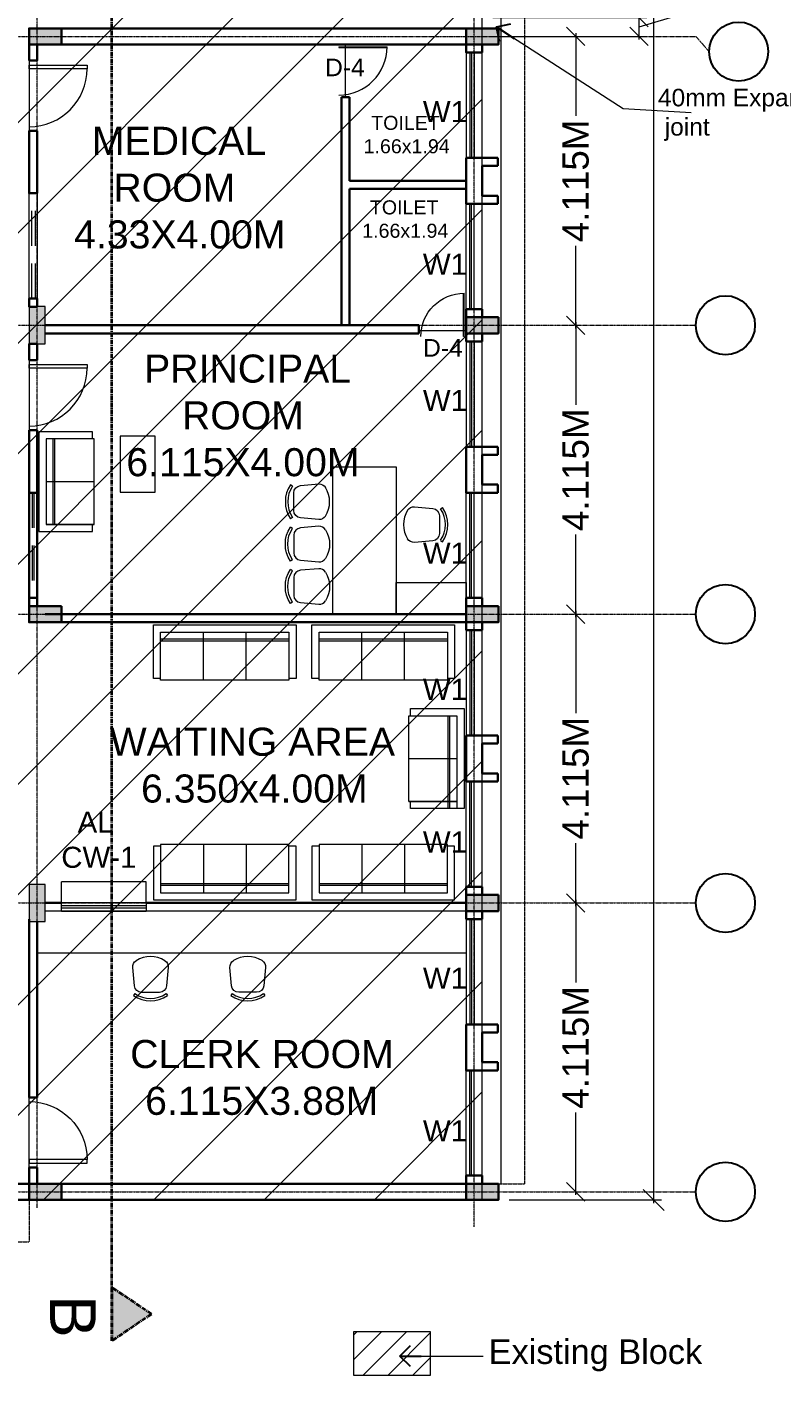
# Model space of a CAD drawing. Header units: metres. Extents: x 1545540 to 2027037, y 435419 to 693806.
# Drawn here: x 1640379 to 1651140, y 503356 to 522561 of the extents above; entities that cross this region are included whole.
import ezdxf

# ---------------------------------------------------------------- set-up
doc = ezdxf.new("R2010")
doc.units = ezdxf.units.M
doc.header["$LTSCALE"] = 1000
doc.header["$PDMODE"] = 35
doc.linetypes.add('CENTER', pattern=[2, 1.25, -0.25, 0.25, -0.25])
doc.linetypes.add('DASHED', pattern=[0.75, 0.5, -0.25])
doc.layers.get('Defpoints').update_dxf_attribs({"lineweight": 18})
for name, color, linetype, lineweight in [('- WALL', 7, 'Continuous', 30), ('Col-Hatch', 9, 'Continuous', 13), ('coloum hatch', 254, 'Continuous', 9), ('Column', 252, 'Continuous', 30), ('dimension', 6, 'Continuous', 13), ('Door', 54, 'Continuous', 13), ('elevation', 1, 'Continuous', 13), ('Furniture', 13, 'Continuous', 13), ('grid', 21, 'CENTER', 15), ('gride dimen', 3, 'Continuous', 13), ('Hatch', 8, 'Continuous', 13), ('Hidden', 1, 'DASHED', 18), ('Pool', 140, 'Continuous', 15), ('Section Line', 135, 'CENTER', 35), ('Text-1', 240, 'Continuous', 15), ('Text-Grid', 1, 'Continuous', 25), ('Ventilator', 6, 'DASHED', 18), ('Wall', 7, 'Continuous', 30), ('wall l', 7, 'Continuous', 20), ('Window', 150, 'Continuous', 15), ('Window-Wall', 7, 'Continuous', 18)]:
    doc.layers.add(name, color=color, linetype=linetype, lineweight=lineweight)
doc.layers.add('text', color=7, linetype='Continuous')
doc.styles.add('dim-stylus bt', font='arial.ttf')
doc.styles.add('L120', font='simplex.shx', dxfattribs={"height": 1})
doc.styles.add('style1', font='')
doc.styles.get('style1').set_extended_font_data('Century Gothic')
doc.dimstyles.new('1      100 (big)', dxfattribs={"dimscale": 75, "dimtxt": 5, "dimasz": 3.5, "dimexe": 1.5, "dimexo": 2, "dimgap": 1, "dimtad": 0, "dimdec": 3, "dimlfac": 0.001, "dimzin": 0, "dimdsep": 46, "dimtxsty": 'dim-stylus bt', "dimblk": 'OBLIQUE', "dimcen": 0, "dimdle": 0.6, "dimclrd": 256, "dimclre": 7, "dimclrt": 256, "dimadec": 0, "dimazin": 0, "dimtfac": 0.7, "dimtdec": 3, "dimtofl": 0, "dimtmove": 1, "dimatfit": 3, "dimldrblk": 'OPEN90', "dimfxl": 0, "dimtolj": 1, "dimtzin": 0, "dimlwd": 15, "dimlwe": 15, "dimarcsym": 0})

# ---------------------------------------------------------------- blocks, each defined once
blk = doc.blocks.new('chair1')
for p, q in [((527, 224), (556, 243)), ((527, -224), (556, -243))]:
    blk.add_line(p, q)
blk.add_lwpolyline([(58, 204, -0.283804), (155, 253), (416, 230, -0.389031), (510, 127), (510, -127, -0.389031), (416, -230), (155, -253, -0.283804), (58, -204)], format="xyb")
for centre, radius, start, end in [((390, 0), 390, 148.3892, 211.6108), ((201, 0), 396, 325.6197, 34.3803), ((201, 0), 430, 325.6197, 34.3803)]:
    blk.add_arc(centre, radius, start, end)
blk = doc.blocks.new('t1')
at = {"layer": 'Furniture', "ltscale": 10000}
for points in [[(697340, 159031), (698240, 159031), (698240, 161131), (697340, 161131)], [(696340, 159481), (696340, 159031), (697340, 159031), (697340, 159481)]]:
    blk.add_lwpolyline(points, close=True, dxfattribs=at)
at = {"layer": 'Furniture', "ltscale": 10000, "xscale": -1, "rotation": 180}
blk.add_blockref('chair1', (698287, 160632), dxfattribs=at)
at = {"layer": 'Furniture', "ltscale": 10000, "xscale": -1}
blk.add_blockref('chair1', (697233, 160306), dxfattribs=at)
at = {"layer": 'Furniture', "ltscale": 10000}
for p in [(698287, 160029), (698287, 159425)]:
    blk.add_blockref('chair1', p, dxfattribs=at)
blk = doc.blocks.new('sofa1')
at = {"layer": 'Furniture'}
for p, q in [((1016, 0), (-1016, 0)), ((-1016, 0), (-1016, -762)), ((-914.4, -101.6), (-914.4, -787.4)), ((914.4, -101.6), (-914.4, -101.6)), ((-304.8, -787.4), (-304.8, -101.6)), ((304.8, -787.4), (304.8, -101.6)), ((914.4, -787.4), (914.4, -101.6)), ((1016, -762), (1016, 0)), ((-914.4, -203.2), (914.4, -203.2)), ((-914.4, -228.6), (914.4, -228.6)), ((-1016, -762), (-914.4, -762)), ((914.4, -762), (1016, -762)), ((-914.4, -787.4), (914.4, -787.4))]:
    blk.add_line(p, q, dxfattribs=at)
blk = doc.blocks.new('sde')
at = {"layer": 'Furniture', "ltscale": 10000}
for p, q in [((4179.177, 1070.741), (4178.415, 1070.741)), ((4178.415, 1070.741), (4178.415, 1069.318)), ((4179.177, 1070.639), (4179.177, 1070.741)), ((4178.517, 1070.639), (4178.517, 1069.318)), ((4179.203, 1070.639), (4178.517, 1070.639)), ((4178.618, 1069.318), (4178.618, 1070.639)), ((4178.644, 1069.318), (4178.644, 1070.639)), ((4179.203, 1069.42), (4179.203, 1070.639)), ((4179.203, 1070.03), (4178.517, 1070.03)), ((4179.203, 1069.42), (4178.517, 1069.42)), ((4178.517, 1069.42), (4179.203, 1069.42)), ((4179.177, 1069.318), (4179.177, 1069.42)), ((4178.415, 1069.318), (4179.177, 1069.318))]:
    blk.add_line(p, q, dxfattribs=at)
blk = doc.blocks.new('_Oblique')
at = {"color": 0, "linetype": 'ByBlock', "lineweight": -2}
blk.add_line((-0.5, -0.5), (0.5, 0.5), dxfattribs=at)
blk = doc.blocks.new('*D232')
at = {"layer": 'Defpoints', "color": 0, "ltscale": 50, "transparency": 16777216}
for p in [(1648199, 510081), (1648199, 510081), (1648199, 505966)]:
    blk.add_point(p, dxfattribs=at)
at = {"layer": 'gride dimen', "lineweight": 15, "ltscale": 50, "transparency": 16777216}
for p, q in [((1648199, 510126), (1648199, 508949)), ((1648199, 505921), (1648199, 507098))]:
    blk.add_line(p, q, dxfattribs=at)
at = {"layer": 'gride dimen', "color": 7, "lineweight": 15, "ltscale": 50, "transparency": 16777216}
for p, q in [((1648049, 510081), (1648086, 510081)), ((1648049, 505966), (1648086, 505966))]:
    blk.add_line(p, q, dxfattribs=at)
at = {"layer": 'gride dimen', "lineweight": 15, "ltscale": 50, "transparency": 16777216, "xscale": 262.5, "yscale": 262.5, "zscale": 262.5}
for p, rotation in [((1648199, 510081), 90), ((1648199, 505966), 270)]:
    blk.add_blockref('_Oblique', p, dxfattribs=dict(at, rotation=rotation))
at = {"layer": 'gride dimen', "ltscale": 50, "transparency": 16777216, "insert": (1648199, 508023), "char_height": 375, "attachment_point": 5, "rotation": 90, "style": 'dim-stylus bt'}
blk.add_mtext('\\A1;4.115M', dxfattribs=at)
blk = doc.blocks.new('_Open90')
at = {"color": 0, "linetype": 'ByBlock', "lineweight": -2}
for p, q in [((0, 0), (-1, 0)), ((-0.5, 0.5), (0, 0)), ((0, 0), (-0.5, -0.5))]:
    blk.add_line(p, q, dxfattribs=at)
blk = doc.blocks.new('*D233')
at = {"layer": 'Defpoints', "color": 0, "ltscale": 50, "transparency": 16777216}
for p in [(1648199, 514196), (1648199, 514196), (1648199, 510081)]:
    blk.add_point(p, dxfattribs=at)
at = {"layer": 'gride dimen', "color": 7, "lineweight": 15, "ltscale": 50, "transparency": 16777216}
for p, q in [((1648049, 514196), (1648086, 514196)), ((1648049, 510081), (1648086, 510081))]:
    blk.add_line(p, q, dxfattribs=at)
at = {"layer": 'gride dimen', "lineweight": 15, "ltscale": 50, "transparency": 16777216}
for p, q in [((1648199, 514241), (1648199, 512783)), ((1648199, 510036), (1648199, 510932))]:
    blk.add_line(p, q, dxfattribs=at)
at = {"layer": 'gride dimen', "lineweight": 15, "ltscale": 50, "transparency": 16777216, "xscale": 262.5, "yscale": 262.5, "zscale": 262.5}
for p, rotation in [((1648199, 514196), 90), ((1648199, 510081), 270)]:
    blk.add_blockref('_Oblique', p, dxfattribs=dict(at, rotation=rotation))
at = {"layer": 'gride dimen', "ltscale": 50, "transparency": 16777216, "insert": (1648199, 511858), "char_height": 375, "attachment_point": 5, "rotation": 90, "style": 'dim-stylus bt'}
blk.add_mtext('\\A1;4.115M', dxfattribs=at)
blk = doc.blocks.new('*D234')
at = {"layer": 'Defpoints', "color": 0, "ltscale": 50, "transparency": 16777216}
for p in [(1648199, 518311), (1648199, 518311), (1648199, 514196)]:
    blk.add_point(p, dxfattribs=at)
at = {"layer": 'gride dimen', "lineweight": 15, "ltscale": 50, "transparency": 16777216}
for p, q in [((1648199, 518356), (1648199, 517179)), ((1648199, 514151), (1648199, 515328))]:
    blk.add_line(p, q, dxfattribs=at)
at = {"layer": 'gride dimen', "color": 7, "lineweight": 15, "ltscale": 50, "transparency": 16777216}
for p, q in [((1648049, 518311), (1648086, 518311)), ((1648049, 514196), (1648086, 514196))]:
    blk.add_line(p, q, dxfattribs=at)
at = {"layer": 'gride dimen', "lineweight": 15, "ltscale": 50, "transparency": 16777216, "xscale": 262.5, "yscale": 262.5, "zscale": 262.5}
for p, rotation in [((1648199, 518311), 90), ((1648199, 514196), 270)]:
    blk.add_blockref('_Oblique', p, dxfattribs=dict(at, rotation=rotation))
at = {"layer": 'gride dimen', "ltscale": 50, "transparency": 16777216, "insert": (1648199, 516253), "char_height": 375, "attachment_point": 5, "rotation": 90, "style": 'dim-stylus bt'}
blk.add_mtext('\\A1;4.115M', dxfattribs=at)
blk = doc.blocks.new('*D235')
at = {"layer": 'Defpoints', "color": 0, "ltscale": 50, "transparency": 16777216}
for p in [(1648199, 522426), (1648199, 522426), (1648199, 518311)]:
    blk.add_point(p, dxfattribs=at)
at = {"layer": 'gride dimen', "color": 7, "lineweight": 15, "ltscale": 50, "transparency": 16777216}
for p, q in [((1648049, 522426), (1648086, 522426)), ((1648049, 518311), (1648086, 518311))]:
    blk.add_line(p, q, dxfattribs=at)
at = {"layer": 'gride dimen', "lineweight": 15, "ltscale": 50, "transparency": 16777216}
for p, q in [((1648199, 522471), (1648199, 521294)), ((1648199, 518266), (1648199, 519443))]:
    blk.add_line(p, q, dxfattribs=at)
at = {"layer": 'gride dimen', "lineweight": 15, "ltscale": 50, "transparency": 16777216, "xscale": 262.5, "yscale": 262.5, "zscale": 262.5}
for p, rotation in [((1648199, 522426), 90), ((1648199, 518311), 270)]:
    blk.add_blockref('_Oblique', p, dxfattribs=dict(at, rotation=rotation))
at = {"layer": 'gride dimen', "ltscale": 50, "transparency": 16777216, "insert": (1648199, 520368), "char_height": 375, "attachment_point": 5, "rotation": 90, "style": 'dim-stylus bt'}
blk.add_mtext('\\A1;4.115M', dxfattribs=at)
blk = doc.blocks.new('*D248')
at = {"layer": 'Defpoints', "color": 0, "ltscale": 50, "transparency": 16777216}
for p in [(1646869, 522696), (1649102, 522696), (1646869, 522426)]:
    blk.add_point(p, dxfattribs=at)
at = {"layer": 'gride dimen', "lineweight": 15, "ltscale": 50, "transparency": 16777216}
for p, q in [((1649102, 522561), (1649902, 522801)), ((1649902, 522801), (1649902, 522951)), ((1649102, 522381), (1649102, 522741))]:
    blk.add_line(p, q, dxfattribs=at)
at = {"layer": 'gride dimen', "color": 7, "lineweight": 15, "ltscale": 50, "transparency": 16777216}
for p, q in [((1647019, 522696), (1649215, 522696)), ((1647019, 522426), (1649215, 522426))]:
    blk.add_line(p, q, dxfattribs=at)
at = {"layer": 'gride dimen', "lineweight": 15, "ltscale": 50, "transparency": 16777216, "xscale": 262.5, "yscale": 262.5, "zscale": 262.5}
for p, rotation in [((1649102, 522696), 90), ((1649102, 522426), 270)]:
    blk.add_blockref('_Oblique', p, dxfattribs=dict(at, rotation=rotation))
at = {"layer": 'gride dimen', "ltscale": 50, "transparency": 16777216, "insert": (1649902, 523869), "char_height": 375, "attachment_point": 5, "rotation": 90, "style": 'dim-stylus bt'}
blk.add_mtext('\\A1;0.270M', dxfattribs=at)
blk = doc.blocks.new('CC')
at = {"layer": 'Col-Hatch', "ltscale": 0.05}
blk.add_hatch(color=256, dxfattribs=at).paths.add_polyline_path([(4078.606, 341.328), (4078.606, 341.098), (4079.066, 341.098), (4079.066, 341.328)])
at = {"layer": 'Column'}
blk.add_lwpolyline([(4078.606, 341.328), (4079.066, 341.328), (4079.066, 341.098), (4078.606, 341.098)], close=True, dxfattribs=at)
blk = doc.blocks.new('*D224')
at = {"layer": 'Defpoints', "color": 0, "ltscale": 50, "transparency": 16777216}
for p in [(1647099, 573721), (1649312, 573721), (1647099, 505851)]:
    blk.add_point(p, dxfattribs=at)
at = {"layer": 'dimension', "color": 7, "lineweight": 15, "ltscale": 50, "transparency": 16777216}
for p, q in [((1647249, 573721), (1649424, 573721)), ((1647249, 505851), (1649424, 505851))]:
    blk.add_line(p, q, dxfattribs=at)
at = {"layer": 'dimension', "lineweight": 15, "ltscale": 50, "transparency": 16777216}
for p, q in [((1649312, 573766), (1649312, 541049)), ((1649312, 505806), (1649312, 538523))]:
    blk.add_line(p, q, dxfattribs=at)
at = {"layer": 'dimension', "lineweight": 15, "ltscale": 50, "transparency": 16777216, "xscale": 300, "yscale": 300, "zscale": 300}
for p, rotation in [((1649312, 573721), 90), ((1649312, 505851), 270)]:
    blk.add_blockref('_Oblique', p, dxfattribs=dict(at, rotation=rotation))
at = {"layer": 'dimension', "ltscale": 50, "transparency": 16777216, "insert": (1649312, 539786), "char_height": 450, "attachment_point": 5, "rotation": 90, "style": 'dim-stylus bt'}
blk.add_mtext('\\A1;67.870M', dxfattribs=at)
blk = doc.blocks.new('DFG')
at = {"layer": 'Col-Hatch', "ltscale": 0.05}
blk.add_hatch(color=256, dxfattribs=at).paths.add_polyline_path([(3557.561, -332.074), (3557.561, -332.304), (3557.031, -332.304), (3557.031, -332.074)])
blk.add_lwpolyline([(3557.561, -332.074), (3557.561, -332.304), (3557.031, -332.304), (3557.031, -332.074), (3557.561, -332.074)], dxfattribs=at)
blk = doc.blocks.new('gd')
at = {"layer": 'Door', "ltscale": 0.05}
blk.add_line((526.222, -408.628), (526.222, -407.428), dxfattribs=at)
blk.add_lwpolyline([(526.222, -408.551), (525.231, -408.551), (525.231, -408.491), (526.222, -408.491), (526.222, -408.551)], dxfattribs=at)
blk.add_arc((526.222, -408.491), 0.992, 90, 180, dxfattribs=at)
blk = doc.blocks.new('RH 1200')
for p, q in [((21, 0), (21, 43.3)), ((21.7, 0), (21.7, 43.3)), ((21.7, 0), (21, 0))]:
    blk.add_line(p, q)
at = {"extrusion": (0, 0, -1)}
blk.add_ellipse((21.7, 0), major_axis=(-30.6, 30.6), ratio=1, start_param=5.497787, end_param=7.068583, dxfattribs=at)
blk = doc.blocks.new('DRF')
at = {"layer": 'Door', "ltscale": 20}
blk.add_line((620.912, -398.163), (620.912, -397.263), dxfattribs=at)
at = {"layer": 'Door', "ltscale": 20, "xscale": 0.0190499999955591, "yscale": 0.0190499999955591, "zscale": 0.0190499999955591, "rotation": 90}
blk.add_blockref('RH 1200', (621.027, -397.713), dxfattribs=at)
blk = doc.blocks.new('s2')
at = {"layer": 'Furniture'}
for p, q in [((703952, 162350), (703190, 162350)), ((703190, 162350), (703190, 162248)), ((703952, 160927), (703952, 162350)), ((703165, 162248), (703850, 162248)), ((703165, 162248), (703165, 161029)), ((703850, 162248), (703165, 162248)), ((703723, 162248), (703723, 161029)), ((703749, 162248), (703749, 161029)), ((703850, 161029), (703850, 162248)), ((703165, 161639), (703850, 161639)), ((703165, 161029), (703850, 161029)), ((703190, 161029), (703190, 160927)), ((703190, 160927), (703952, 160927))]:
    blk.add_line(p, q, dxfattribs=at)

msp = doc.modelspace()

# ---------------------------------------------------------------- hatches: boundary and pattern name
at = {"layer": 'Hatch', "ltscale": 0.05}
h = msp.add_hatch(dxfattribs=at)
h.set_pattern_fill('ANSI31', color=256, scale=350, style=0)
h.set_pattern_definition([(45, (223261.5, -345748), (-785.7724, 785.7724), [])])
h.paths.add_polyline_path([(1630598.7281, 543155.9931), (1635688.728, 543155.9931), (1635688.728, 535155.9932), (1630598.7281, 535155.9932), (1630598.7281, 509965.9937), (1636828.728, 509965.9937), (1636828.728, 505850.9938), (1646868.7278, 505850.9938), (1646868.7278, 563960.9927), (1642904, 563960.9927), (1642904.2274, 564010), (1642904.2274, 566660.9926), (1644448.7279, 566660.9926), (1644448.7279, 573120.9925), (1640408.7279, 573120.9925), (1640408.728, 569020.9926), (1637058.728, 569020.9925), (1637058.728, 573120.9925), (1633018.7281, 573120.9925), (1633018.7281, 566660.9926), (1634563.2281, 566660.9926), (1634563.2281, 563960.9927), (1630598.7281, 563960.9927)])
h = msp.add_hatch(dxfattribs=at)
h.set_pattern_fill('ANSI31', color=256, scale=2000.000126, style=0)
h.set_pattern_definition([(45, (-17277467.6, -189008.77), (-176.7767064, 176.7767064), [])])
h.paths.add_polyline_path([(1646130.0035, 503355.5773), (1646130.0035, 503970.9938), (1645033.2278, 503970.9938), (1645033.2278, 503355.5773)])
at = {"layer": 'Section Line', "ltscale": 0.05}
msp.add_hatch(color=256, dxfattribs=at).paths.add_polyline_path([(1642153.2972, 504223.5573), (1641588.2793, 504605.5012), (1641588.2793, 503841.6133)])

# ---------------------------------------------------------------- linework, layer by layer
at = {"layer": '- WALL', "ltscale": 0.05}
for p, q in [((1640638.7279, 522540.9935), (1646638.7278, 522540.9935)), ((1640638.7279, 522310.9935), (1646638.7278, 522310.9935)), ((1644977.7278, 520368.5173), (1646638.7278, 520368.5173)), ((1644977.7278, 520253.4697), (1646638.7278, 520253.4697)), ((1640408.7279, 516815.9936), (1640523.7279, 516815.9936)), ((1640408.7279, 515925.9936), (1640408.7279, 514425.9936)), ((1640523.7279, 515925.9936), (1640523.7279, 514425.9936)), ((1646638.7278, 506080.9938), (1640638.7279, 506080.9938)), ((1646868.7278, 506195.9938), (1646868.7278, 506080.9938)), ((1646638.7278, 505850.9938), (1640638.7279, 505850.9938))]:
    msp.add_line(p, q, dxfattribs=at)
at = {"layer": '- WALL'}
for p, q in [((1644862.7278, 518310.9935), (1644862.7278, 521558.5414)), ((1644977.7278, 520368.5173), (1644977.7278, 521558.5414)), ((1646638.7278, 520040.9935), (1646638.7278, 520695.9935)), ((1647088.7278, 520695.9935), (1646638.7278, 520695.9935)), ((1647088.7278, 520580.9935), (1647088.7278, 520695.9935)), ((1646868.7278, 520155.9935), (1646868.7278, 520580.9935)), ((1647088.7278, 520580.9935), (1646868.7278, 520580.9935)), ((1644977.7278, 518310.9935), (1644977.7278, 520253.4697)), ((1646868.7278, 520155.9935), (1647088.7278, 520155.9935)), ((1647088.7278, 520040.9935), (1647088.7278, 520155.9935)), ((1646638.7278, 520040.9935), (1647088.7278, 520040.9935)), ((1640408.7279, 515925.9936), (1640408.7279, 516815.9936)), ((1646638.7278, 515925.9936), (1646638.7278, 516580.9936)), ((1647088.7278, 516580.9936), (1646638.7278, 516580.9936)), ((1646868.7278, 516040.9936), (1646868.7278, 516465.9936)), ((1647088.7278, 516465.9936), (1646868.7278, 516465.9936)), ((1647088.7278, 516465.9936), (1647088.7278, 516580.9936)), ((1646638.7278, 515925.9936), (1647088.7278, 515925.9936)), ((1646868.7278, 516040.9936), (1647088.7278, 516040.9936)), ((1647088.7278, 515925.9936), (1647088.7278, 516040.9936)), ((1640868.7279, 514310.9936), (1640638.7279, 514310.9936)), ((1640868.7279, 514195.9936), (1640638.7279, 514195.9936)), ((1646638.7278, 514195.9936), (1640868.7279, 514195.9936)), ((1646638.7278, 514080.9936), (1640868.7279, 514080.9936)), ((1646638.7278, 514080.9936), (1646638.7278, 513965.9936)), ((1646638.7278, 513965.9936), (1646868.7278, 513965.9936)), ((1646868.7278, 514080.9936), (1646868.7278, 513965.9936)), ((1646638.7278, 512465.9936), (1646638.7278, 511810.9937)), ((1646638.7278, 512465.9936), (1647088.7278, 512465.9936)), ((1647088.7278, 512350.9937), (1647088.7278, 512465.9936)), ((1646868.7278, 512350.9937), (1646868.7278, 511925.9937)), ((1646868.7278, 512350.9937), (1647088.7278, 512350.9937)), ((1647088.7278, 511925.9937), (1646868.7278, 511925.9937)), ((1647088.7278, 511810.9937), (1647088.7278, 511925.9937)), ((1647088.7278, 511810.9937), (1646638.7278, 511810.9937)), ((1646638.7278, 510310.9937), (1646638.7278, 510195.9937)), ((1646868.7278, 510310.9937), (1646638.7278, 510310.9937)), ((1646868.7278, 510310.9937), (1646868.7278, 510195.9937)), ((1640868.7279, 510080.9937), (1640638.7279, 510080.9937)), ((1646638.7278, 510080.9937), (1642078.7279, 510080.9937)), ((1646638.7278, 509850.9937), (1646638.7278, 509965.9937)), ((1646868.7278, 509850.9937), (1646868.7278, 509965.9937)), ((1640408.7279, 507310.9938), (1640408.7279, 509850.9937)), ((1640523.7279, 509815.9937), (1640523.7279, 507310.9938)), ((1646868.7278, 509850.9937), (1646638.7278, 509850.9937)), ((1646638.7278, 507695.9937), (1646638.7278, 508350.9937)), ((1647088.7278, 508350.9937), (1646638.7278, 508350.9937)), ((1646868.7278, 507810.9937), (1646868.7278, 508235.9937)), ((1647088.7278, 508235.9937), (1646868.7278, 508235.9937)), ((1647088.7278, 508350.9937), (1647088.7278, 508235.9937)), ((1646868.7278, 507810.9937), (1647088.7278, 507810.9937)), ((1647088.7278, 507810.9937), (1647088.7278, 507695.9937)), ((1646638.7278, 507695.9937), (1647088.7278, 507695.9937)), ((1640523.7279, 507310.9938), (1640408.7279, 507310.9938)), ((1640408.7279, 506080.9938), (1640408.7279, 505850.9938)), ((1640408.7279, 506080.9938), (1640638.7279, 506080.9938)), ((1646638.7278, 506080.9938), (1646638.7278, 506195.9938)), ((1646638.7278, 506195.9938), (1646868.7278, 506195.9938)), ((1640408.7279, 505850.9938), (1640638.7279, 505850.9938))]:
    msp.add_line(p, q, dxfattribs=at)
for points in [[(1646868.7278, 522195.9935), (1646638.7278, 522195.9935), (1646638.7278, 522310.9935), (1646868.7278, 522310.9935)], [(1640523.7279, 520190.9935), (1640408.7279, 520190.9935), (1640408.7279, 521080.9935), (1640523.7279, 521080.9935)], [(1646868.7278, 518540.9935), (1646638.7278, 518540.9935), (1646638.7278, 518425.9935), (1646868.7278, 518425.9935)], [(1646868.7278, 518080.9935), (1646638.7278, 518080.9935), (1646638.7278, 518195.9935), (1646868.7278, 518195.9935)], [(1646868.7278, 514425.9936), (1646638.7278, 514425.9936), (1646638.7278, 514310.9936), (1646868.7278, 514310.9936)], [(1640408.7279, 506080.9938), (1640523.7279, 506080.9938), (1640523.7279, 506310.9938), (1640408.7279, 506310.9938)], [(1640178.7279, 506080.9938), (1640408.7279, 506080.9938), (1640408.7279, 505850.9938), (1640178.7279, 505850.9938)]]:
    msp.add_lwpolyline(points, close=True, dxfattribs=at)
at = {"layer": '- WALL', "ltscale": 0.05}
msp.add_lwpolyline([(1640523.7279, 514425.9936), (1640408.7279, 514425.9936), (1640408.7279, 514310.9936), (1640523.5705, 514310.9936)], close=True, dxfattribs=at)
at = {"layer": 'Furniture', "ltscale": 10000}
msp.add_line((1646638.7278, 509365.9937), (1640523.7279, 509365.9937), dxfattribs=at)
msp.add_lwpolyline([(1641707.7051, 516733.5644), (1641707.7051, 515933.5644), (1642207.7051, 515933.5644), (1642207.7051, 516733.5644)], close=True, dxfattribs=at)
at = {"layer": 'grid', "ltscale": 0.01}
for p, q in [((1640523.7279, 505737.7037), (1640523.7279, 576580.0684)), ((1646753.7278, 505467.7037), (1646753.7278, 576580.0684)), ((1628265.682, 522425.9935), (1649912.3508, 522425.9935)), ((1649912.3508, 522425.9935), (1650100.7162, 522210.2947)), ((1628265.682, 518310.9935), (1649912.3508, 518310.9935)), ((1628265.682, 514195.9936), (1649912.3508, 514195.9936)), ((1628265.682, 510080.9937), (1649912.3508, 510080.9937)), ((1628265.682, 505965.9938), (1649912.3508, 505965.9938))]:
    msp.add_line(p, q, dxfattribs=at)
at = {"layer": 'Hatch', "ltscale": 0.05}
msp.add_lwpolyline([(1630598.7281, 543155.9931), (1635688.728, 543155.9931), (1635688.728, 535155.9932), (1630598.7281, 535155.9932), (1630598.7281, 509965.9937), (1636828.728, 509965.9937), (1636828.728, 505850.9938), (1646868.7278, 505850.9938), (1646868.7278, 563960.9927), (1642904, 563960.9927), (1642904.2274, 564010), (1642904.2274, 566660.9926), (1644448.7279, 566660.9926), (1644448.7279, 573120.9925), (1640408.7279, 573120.9925), (1640408.728, 569020.9926), (1637058.728, 569020.9926), (1637058.728, 573120.9925), (1633018.7281, 573120.9925), (1633018.7281, 566660.9926), (1634563.2281, 566660.9926), (1634563.2281, 563960.9927), (1630598.7281, 563960.9927), (1630598.7281, 543155.9931)], dxfattribs=at)
msp.add_lwpolyline([(1646130.0035, 503970.9938), (1645033.2278, 503970.9938), (1645033.2278, 503355.5773), (1646130.0035, 503355.5773)], close=True, dxfattribs=at)
at = {"layer": 'Hidden', "color": 1, "ltscale": 0.005}
for p, q in [((1647468.7278, 563730.9927), (1647468.7278, 506080.9938)), ((1647098.7278, 506080.9938), (1647468.7278, 506080.9938)), ((1640408.7279, 505850.9938), (1640408.7279, 505250.9938)), ((1634378.728, 505250.9938), (1640408.7279, 505250.9938))]:
    msp.add_line(p, q, dxfattribs=at)
at = {"layer": 'Pool', "ltscale": 0.05}
for p, q in [((1640868.7279, 510080.9937), (1640868.7279, 510380.9937)), ((1642078.7279, 510380.9937), (1640868.7279, 510380.9937)), ((1642078.7279, 510080.9937), (1642078.7279, 510380.9937))]:
    msp.add_line(p, q, dxfattribs=at)
at = {"layer": 'Section Line', "ltscale": 0.05}
for p, q in [((1641588.2793, 503841.6133), (1641588.2793, 578122.03)), ((1642153.2972, 504223.5573), (1641588.2793, 504605.5012)), ((1641588.2793, 504605.5012), (1641588.2793, 503841.6133)), ((1642153.2972, 504223.5573), (1641588.2793, 503841.6133))]:
    msp.add_line(p, q, dxfattribs=at)
at = {"layer": 'Text-Grid'}
for centre in [(1650521.728, 522210.2947), (1650333.3626, 518310.9935), (1650333.3626, 514195.9936), (1650333.3626, 510080.9937), (1650333.3626, 505965.9938)]:
    msp.add_circle(centre, 421.0118, dxfattribs=at)
at = {"layer": 'Ventilator'}
for p, q in [((1640448.7279, 518690.9935), (1640448.7279, 520190.9935)), ((1640498.7279, 518690.9935), (1640498.7279, 520190.9935)), ((1640452.6631, 515925.9936), (1640452.6631, 514425.9936)), ((1640475.2104, 515925.9936), (1640475.2104, 514425.9936))]:
    msp.add_line(p, q, dxfattribs=at)
at = {"layer": 'Wall', "ltscale": 0.05}
for p, q in [((1644862.7278, 521558.5414), (1644977.7278, 521558.5414)), ((1640523.7279, 518690.9935), (1640408.7279, 518690.9935)), ((1645963.7278, 518310.9935), (1640638.7279, 518310.9935)), ((1645963.7278, 518195.9935), (1640638.7279, 518195.9935)), ((1645963.7278, 518310.9935), (1645963.7278, 518195.9935)), ((1640523.7279, 516815.9936), (1640523.7279, 515925.9936)), ((1640408.7279, 515925.9936), (1640523.7279, 515925.9936))]:
    msp.add_line(p, q, dxfattribs=at)
at = {"layer": 'Wall'}
msp.add_line((1640523.7279, 520190.9935), (1640408.7279, 520190.9935), dxfattribs=at)
at = {"layer": 'Wall', "ltscale": 0.05}
for points in [[(1640408.7279, 522080.9935), (1640523.7279, 522080.9935), (1640523.7279, 522310.9935), (1640408.7279, 522310.9935)], [(1640523.7279, 518690.9935), (1640408.7279, 518690.9935), (1640408.7279, 518575.9935), (1640523.7279, 518575.9935)], [(1640408.7279, 517815.9935), (1640523.7279, 517815.9935), (1640523.7279, 518045.9935), (1640408.7279, 518045.9935)]]:
    msp.add_lwpolyline(points, close=True, dxfattribs=at)
at = {"layer": 'wall l', "ltscale": 0.05}
msp.add_lwpolyline([(1640523.7279, 514425.9936), (1640408.7279, 514425.9936), (1640408.7279, 514310.9936), (1640523.7279, 514310.9936)], close=True, dxfattribs=at)
at = {"layer": 'Window', "ltscale": 0.05}
for p, q in [((1646691.7657, 522195.9935), (1646691.7657, 520695.9935)), ((1646714.3129, 522195.9935), (1646714.3129, 520695.9935)), ((1646691.7657, 518540.9935), (1646691.7657, 520040.9935)), ((1646714.3129, 518540.9935), (1646714.3129, 520040.9935)), ((1646691.7657, 518080.9935), (1646691.7657, 516580.9936)), ((1646714.3129, 518080.9935), (1646714.3129, 516580.9936)), ((1646691.7657, 514425.9936), (1646691.7657, 515925.9936)), ((1646714.3129, 514425.9936), (1646714.3129, 515925.9936)), ((1646691.7657, 513965.9936), (1646691.7657, 512465.9936)), ((1646714.3129, 513965.9936), (1646714.3129, 512465.9936)), ((1646691.7657, 510310.9937), (1646691.7657, 511810.9937)), ((1646714.3129, 510310.9937), (1646714.3129, 511810.9937)), ((1642078.7279, 510039.0749), (1640868.7279, 510039.0749)), ((1642078.7279, 510007.6953), (1640868.7279, 510007.6953)), ((1646691.7657, 509850.9937), (1646691.7657, 508350.9937)), ((1646714.3129, 509850.9937), (1646714.3129, 508350.9937)), ((1646691.7657, 506195.9938), (1646691.7657, 507695.9937)), ((1646714.3129, 506195.9938), (1646714.3129, 507695.9937))]:
    msp.add_line(p, q, dxfattribs=at)
at = {"layer": 'Window-Wall'}
for p, q in [((1647138.7278, 506080.9938), (1647138.7278, 563730.9927)), ((1646638.7278, 522195.9935), (1646638.7278, 520695.9935)), ((1646753.7278, 522195.9935), (1646753.7278, 520695.9935)), ((1640408.7279, 518690.9935), (1640408.7279, 520190.9935)), ((1640523.7279, 520190.9935), (1640523.7279, 518690.9935)), ((1646638.7278, 518540.9935), (1646638.7278, 520040.9935)), ((1646753.7278, 518540.9935), (1646753.7278, 520040.9935)), ((1646638.7278, 518080.9935), (1646638.7278, 516580.9936)), ((1646753.7278, 518080.9935), (1646753.7278, 516580.9936)), ((1646638.7278, 514425.9936), (1646638.7278, 515925.9936)), ((1646753.7278, 514425.9936), (1646753.7278, 515925.9936)), ((1646638.7278, 513965.9936), (1646638.7278, 512465.9936)), ((1646753.7278, 513965.9936), (1646753.7278, 512465.9936)), ((1646638.7278, 510310.9937), (1646638.7278, 511810.9937)), ((1646753.7278, 510310.9937), (1646753.7278, 511810.9937)), ((1646638.7278, 509965.9937), (1640638.7279, 509965.9937)), ((1640868.7279, 509965.9937), (1640868.7279, 510080.9937)), ((1642078.7279, 510080.9937), (1640868.7279, 510080.9937)), ((1640868.7279, 509965.9937), (1642078.7279, 509965.9937)), ((1642078.7279, 510080.9937), (1642078.7279, 509965.9937)), ((1646638.7278, 509850.9937), (1646638.7278, 508350.9937)), ((1646753.7278, 509850.9937), (1646753.7278, 508350.9937)), ((1646638.7278, 506195.9938), (1646638.7278, 507695.9937)), ((1646753.7278, 506195.9938), (1646753.7278, 507695.9937)), ((1646868.7278, 506080.9938), (1647138.7278, 506080.9938))]:
    msp.add_line(p, q, dxfattribs=at)

# ---------------------------------------------------------------- block references
at = {"layer": '- WALL', "xscale": -999.9999814325156, "yscale": 999.9999814325156, "zscale": 999.9999814325156}
msp.add_blockref('sde', (5825024.092, -557891.1767), dxfattribs=at)
at = {"layer": 'coloum hatch', "ltscale": 0.05, "xscale": -999.9999814325156, "yscale": 999.9999814325156, "zscale": 999.9999814325156}
for p in [(5719474.672, 181212.891), (5725704.6719, 181212.891), (5725704.6719, 177097.891), (5719474.672, 172982.8911), (5725704.6719, 172982.8911), (5725704.6719, 168867.8912), (5719474.672, 164752.8913), (5725704.6719, 164752.8913)]:
    msp.add_blockref('CC', p, dxfattribs=at)
at = {"layer": 'coloum hatch', "xscale": -999.9999814325156, "yscale": 999.9999814325156, "zscale": 999.9999814325156, "rotation": 90}
for p in [(1308334.8495, 4075607.126), (1308334.8495, 4067377.1262)]:
    msp.add_blockref('DFG', p, dxfattribs=at)
at = {"layer": 'Door'}
for p, xscale, yscale, zscale, rotation in [((2078927.2983, 181557.3844), 833.3333180247452, 833.3333180247452, 833.3333180247452, 180.000000014906), ((2078927.2983, 177292.3845), 833.3333180247452, 833.3333180247452, 833.3333180247452, 180.000000014906), ((2078927.2983, 846834.6028), -833.3333180247452, 833.3333180250862, 833.3333180251024, 359.9999999850938)]:
    msp.add_blockref('gd', p, dxfattribs=dict(at, xscale=xscale, yscale=yscale, zscale=zscale, rotation=rotation))
at = {"layer": 'elevation'}
for p, xscale, yscale, zscale, rotation in [((2162347.2104, 853361.3175), -833.3333180038268, 833.3333180038268, 833.3333180037382, 1.48201451e-08), ((1944586.2264, 983920.945), 749.9999862035351, 749.9999862035351, 749.9999862035351, 269.9999999851312)]:
    msp.add_blockref('DRF', p, dxfattribs=dict(at, xscale=xscale, yscale=yscale, zscale=zscale, rotation=rotation))
at = {"layer": 'Furniture', "rotation": 180}
msp.add_blockref('s2', (2344500.694, 677721.241), dxfattribs=at)
at = {"layer": 'Furniture', "ltscale": 10000, "xscale": -1, "rotation": 359.9999997915593}
for p in [(1643198.5344, 514041.0629), (1645456.0817, 514041.0629)]:
    msp.add_blockref('sofa1', p, dxfattribs=at)
at = {"layer": 'Furniture', "ltscale": 10000}
for name, p, rotation in [('sofa1', (1643198.5344, 510125.9504), 180.0000002084408), ('sofa1', (1645456.0817, 510125.9504), 180.0000002084408), ('chair1', (1642139.5174, 509316.737, 2.5774), 270), ('chair1', (1643524.9842, 509318.2401, 1.5464), 270)]:
    msp.add_blockref(name, p, dxfattribs=dict(at, rotation=rotation))
at = {"layer": 'Window-Wall', "xscale": -1}
msp.add_blockref('t1', (2342979.0881, 355164.9909), dxfattribs=at)

# ---------------------------------------------------------------- texts
at = {"layer": 'Section Line', "ltscale": 0.05, "insert": (1641358.8034, 504492.7236), "char_height": 650, "width": 1065.825846, "attachment_point": 1, "rotation": 270, "style": 'style1'}
msp.add_mtext('{\\fArial|b0|i0|c0|p34;B}', dxfattribs=at)
at = {"layer": 'text', "style": 'L120'}
for s, insert, char_height, width, attachment_point, rotation in [('{\\fArial|b0|i0|c0|p34;40mm Expansion\\P joint}', (1649371.3056, 521680.1122), 249.999995, 4832.063954, 1, 0.00000001), ('\\pi1678.1;{\\fArial|b0|i0|c0|p34;TOILET\\P\\pi1569.4;1.66x1.94}', (1643607.1361, 521294.7672), 199.999996, 4322.063963, 1, 0.00000001), ('\\pi1028.7;{\\fArial|b0|i0|c0|p34;  MEDICAL\\P\\pi1490.4; ROOM\\P\\pi775.24;  4.33X4.00M}', (1639965.3823, 521139.1259), 399.999993, 4832.063954, 1, 0.00000001), ('\\pi1678.1;{\\fArial|b0|i0|c0|p34;TOILET\\P\\pi1569.4;1.66x1.94}', (1643587.6785, 520091.0632), 199.999996, 4322.063963, 1, 0.00000001), ('\\pi795.7;{\\fArial|b0|i0|c0|p34;  PRINCIPAL\\P\\pi1490.4; ROOM\\P\\pi697.48; 6.115X4.00M}', (1640942.4059, 517893.9733), 399.999993, 4832.063954, 1, 0.00000001), ('\\pi385.47;{\\fArial|b0|i0|c0|p34;WAITING AREA\\P\\pi832.27;6.350x4.00M}', (1641172.2421, 512578.1723), 399.999993, 4832.063954, 1, 0.00000001), ('\\pi572.65;{\\fArial|b0|i0|c0|p34;CLERK ROOM\\P\\pi785.61;6.115X3.88M}', (1641277.1447, 508129.1534), 399.999993, 4832.063954, 1, 0.00000001), ('{\\fArial|b0|i0|c0|p34;Existing Block}', (1650002.1045, 503863.4061), 350, 13418.66165, 3, 359.99999999)]:
    msp.add_mtext(s, dxfattribs=dict(at, insert=insert, char_height=char_height, width=width, attachment_point=attachment_point, rotation=rotation))
at = {"layer": 'Text-1', "width": 1299.406916, "attachment_point": 1, "rotation": 0.00000001, "style": 'L120'}
for s, insert, char_height in [('{\\fArial|b0|i0|c0|p34;D-4}', (1644628.4894, 522109.6341), 250), ('\\pi376.41;{\\fArial|b0|i0|c0|p34;W1}', (1645645.3206, 521504.8692), 300), ('\\pi376.41;{\\fArial|b0|i0|c0|p34;W1}', (1645645.3206, 519329.8996), 300), ('{\\fArial|b0|i0|c0|p34;D-4}', (1646024.6775, 518114.6038), 250), ('\\pi376.41;{\\fArial|b0|i0|c0|p34;W1}', (1645645.3206, 517389.8454), 300), ('\\pi376.41;{\\fArial|b0|i0|c0|p34;W1}', (1645645.3206, 515214.8758), 300), ('\\pi376.41;{\\fArial|b0|i0|c0|p34;W1}', (1645645.3206, 513274.8455), 300), ('{\\fArial|b0|i0|c0|p34;  AL\\PCW-1}', (1640867.9229, 511381.7781), 300), ('\\pi376.41;{\\fArial|b0|i0|c0|p34;W1}', (1645645.3206, 511099.8759), 300), ('\\pi376.41;{\\fArial|b0|i0|c0|p34;W1}', (1645645.3206, 509159.8456), 300), ('\\pi376.41;{\\fArial|b0|i0|c0|p34;W1}', (1645645.3206, 506984.8759), 300)]:
    msp.add_mtext(s, dxfattribs=dict(at, insert=insert, char_height=char_height))

# ---------------------------------------------------------------- dimensions: what is measured, and where the dimension line sits
at = {"layer": 'dimension', "ltscale": 50}
dim = msp.add_aligned_dim(p1=(1647098.7278, 505850.9938), p2=(1647098.7278, 573720.9925), distance=-2213.1795, dimstyle='1      100 (big)', override={"dimtxt": 6, "dimasz": 4, "dimpost": 'M\\X'}, dxfattribs=at)
dim.commit()
dim.dimension.update_dxf_attribs({"geometry": '*D224', "text_midpoint": (1649311.9073, 539785.9931)})
at = {"layer": 'gride dimen', "ltscale": 50}
for base, p1, p2, picture, middle in [((1649102.3812, 522695.9935), (1646868.7278, 522425.9935), (1646868.7278, 522695.9935), '*D248', (1649901.7758, 523025.8118)), ((1648198.643, 522425.9935), (1648198.643, 518310.9935), (1648198.643, 522425.9935), '*D235', (1648198.643, 520368.4935)), ((1648198.643, 518310.9935), (1648198.643, 514195.9936), (1648198.643, 518310.9935), '*D234', (1648198.643, 516253.4936)), ((1648198.643, 510080.9937), (1648198.643, 505965.9938), (1648198.643, 510080.9937), '*D232', (1648198.643, 508023.4937))]:
    dim = msp.add_linear_dim(base=base, p1=p1, p2=p2, angle=90, dimstyle='1      100 (big)', override={"dimpost": 'M\\X'}, dxfattribs=at)
    dim.commit()
    dim.dimension.update_dxf_attribs({"geometry": picture, "text_midpoint": middle})
dim = msp.add_linear_dim(base=(1648198.643, 514195.9936), p1=(1648198.643, 510080.9937), p2=(1648198.643, 514195.9936), angle=90, dimstyle='1      100 (big)', override={"dimpost": 'M\\X'}, dxfattribs=at)
dim.commit()
dim.dimension.update_dxf_attribs({"geometry": '*D233', "text_midpoint": (1648198.643, 511857.674), "dimtype": 160})

# ---------------------------------------------------------------- leaders
at = {"layer": 'dimension', "ltscale": 50}
for points in [[(1647068.7633, 522560.9831), (1648877.0471, 521399.6857), (1649845.7609, 521341.6615)], [(1645695.078, 503626.5197), (1646881.1111, 503626.5197)]]:
    msp.add_leader(points, dimstyle='1      100 (big)', override={"dimtxt": 6, "dimasz": 4}, dxfattribs=at)

doc.saveas('drawing.dxf')
